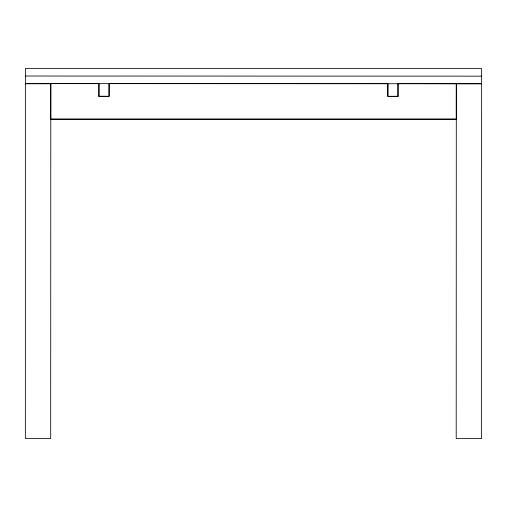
<?xml version="1.0" encoding="UTF-8"?>
<svg xmlns="http://www.w3.org/2000/svg" width="507" height="507" viewBox="0 0 507 507"><rect width="100%" height="100%" fill="white"/><g stroke="black" fill="none" stroke-linecap="round" stroke-linejoin="round"><path stroke-width="0.76" d="M109.081 83.674L109.075 96.33L98.941 96.324L98.947 83.668M387.874 83.832L387.861 96.488L398.001 96.495L398.008 83.839M456.306 83.75L456.205 438.574L481.549 438.58L481.65 68.553L25.451 68.42L25.451 83.63L481.65 83.756L398.001 83.598L398.001 96.311M25.451 76.025L481.65 76.158M98.935 96.267L109.075 96.311L109.075 83.598L387.861 83.598L387.861 96.311L398.001 96.267M50.795 119.24L456.306 119.24M456.294 83.598L456.294 119.075L50.782 119.075L50.782 83.598L98.935 83.598L98.935 96.311M25.451 83.75L25.35 438.574L50.694 438.58L50.795 83.756L25.451 83.75"/></g></svg>
